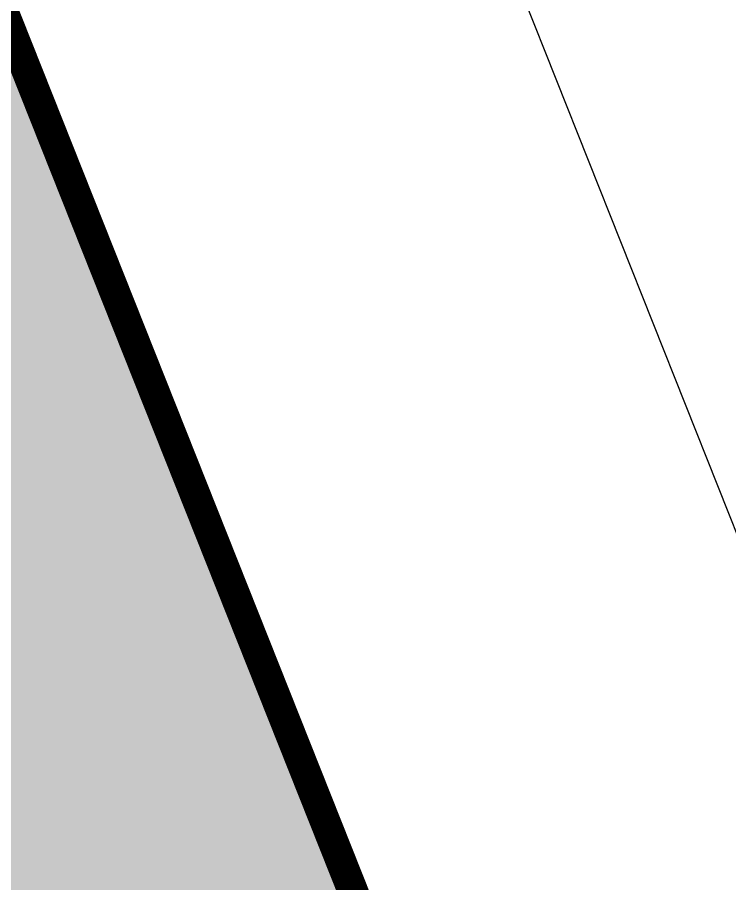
# Model space of a CAD drawing. Header units: metres. Extents: x -466 to 1322, y -1072 to 50.
# Drawn here: x 64.277 to 67.193, y -204.617 to -201.069 of the extents above; entities that cross this region are included whole.
import ezdxf

# ---------------------------------------------------------------- set-up
doc = ezdxf.new("R2010")
doc.units = ezdxf.units.M
doc.linetypes.add('OCULTA2', pattern=[0.3, 0.2, -0.1])
doc.layers.add('AKU_Poligono', color=1, linetype='Continuous')
doc.layers.add('Poligono Fisico', color=3, linetype='Continuous')
doc.layers.add('Hatch jardín', color=7, linetype='Continuous', lineweight=0, true_color=0x6c9a77)

msp = doc.modelspace()

# ---------------------------------------------------------------- hatches: boundary and pattern name
at = {"layer": 'Hatch jardín', "transparency": 33554687}
h = msp.add_hatch(color=256, dxfattribs=at)
h.dxf.hatch_style = 1
h.paths.add_polyline_path([(48.8331, -217.4451), (59.5678, -194.4798), (60.6826, -192.139), (65.8133, -205.0581), (50.7212, -218.3579)])

# ---------------------------------------------------------------- linework, layer by layer
at = {"layer": 'AKU_Poligono'}
for points in [[(24.6959, -101.5251), (92.1869, -271.4663), (95.0128, -292.582)], [(26.8703, -101.5816), (94.1366, -270.957), (96.9951, -292.3167)]]:
    msp.add_lwpolyline(points, dxfattribs=at)
at = {"layer": 'Hatch jardín'}
msp.add_lwpolyline([(48.8331, -217.4451), (59.5678, -194.4798), (60.6826, -192.139), (65.8133, -205.0581), (50.7212, -218.3579), (48.8331, -217.4451)], dxfattribs=at)
at = {"layer": 'Poligono Fisico', "color": 5, "linetype": 'OCULTA2', "const_width": 0.125}
msp.add_lwpolyline([(50.8561, -218.239), (9.0603, -197.2712), (50.4645, -166.4099), (65.8133, -205.0581)], close=True, dxfattribs=at)

doc.saveas('drawing.dxf')
